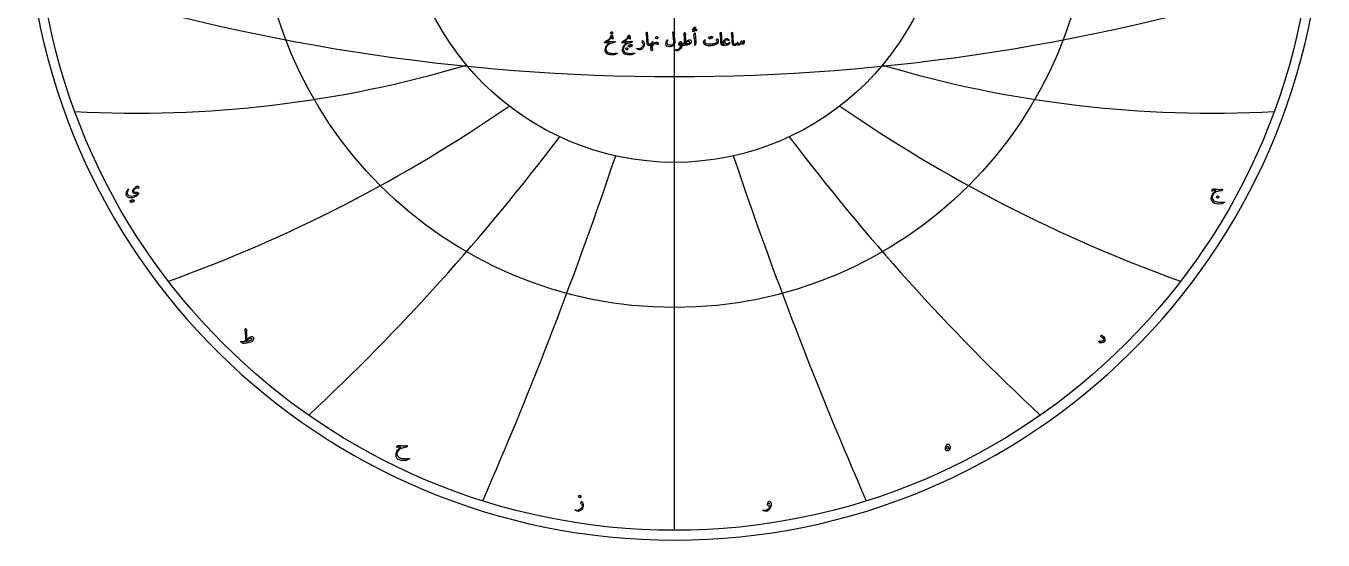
# Model space of a CAD drawing. Header units: millimetres. Extents: x -256 to 256, y -256 to 260.
# Drawn here: x -256 to 256, y -256 to -53 of the extents above; entities that cross this region are included whole.
import ezdxf

# ---------------------------------------------------------------- set-up
doc = ezdxf.new("R2010")
doc.units = ezdxf.units.MM
for name, color, linetype in [('CUT_OUTER', 1, 'Continuous'), ('ENGRAVE', 7, 'Continuous'), ('ENGRAVE_FINE', 8, 'Continuous'), ('TEXT', 5, 'Continuous')]:
    doc.layers.add(name, color=color, linetype=linetype)

msp = doc.modelspace()

# ---------------------------------------------------------------- linework, layer by layer
at = {"layer": 'CUT_OUTER'}
msp.add_arc((0, 0), 256.05, 91.4063, 88.5938, dxfattribs=at)
at = {"layer": 'ENGRAVE'}
for points in [[(0, -252.2), (0, 252.2)], [(0, -252.2), (0, -106.97)]]:
    msp.add_lwpolyline(points, dxfattribs=at)
for radius in [252.2, 164.25, 106.97]:
    msp.add_circle((0, 0), radius, dxfattribs=at)
for centre, radius, start, end in [((-212.05, 367.28), 454.8, 266.8835, 286.6009), ((212.05, 367.28), 454.8, 253.3991, 273.1165), ((-398.98, 398.98), 587.67, 289.81232, 304.60036), ((398.98, 398.98), 587.67, 235.39964, 250.18768), ((-731.85, 422.53), 860.88, 313.02994, 322.88864), ((731.85, 422.53), 860.88, 217.11136, 226.97006), ((-1631.04, 437.03), 1696.54, 336.45896, 341.3883), ((1631.04, 437.03), 1696.54, 198.6117, 203.54104)]:
    msp.add_arc(centre, radius, start, end, dxfattribs=at)
at = {"layer": 'ENGRAVE_FINE'}
msp.add_arc((0, 744.8), 817.93, 252.21055, 287.78945, dxfattribs=at)
at = {"layer": 'TEXT'}
for points in [[(-24.98, -55.41), (-24.97, -55.4), (-24.95, -55.39), (-24.94, -55.39), (-24.92, -55.39), (-24.78, -55.45), (-24.64, -55.52), (-24.52, -55.6), (-24.4, -55.7), (-24.39, -55.71), (-24.39, -55.73), (-24.39, -55.74), (-24.39, -55.76), (-24.74, -56.31), (-24.75, -56.32), (-24.76, -56.32), (-24.78, -56.32), (-24.81, -56.3), (-24.83, -56.29), (-24.86, -56.26), (-24.9, -56.23), (-24.96, -56.2), (-25.03, -56.15), (-25.11, -56.1), (-25.21, -56.05), (-25.32, -55.98), (-25.33, -55.97), (-25.34, -55.96), (-25.34, -55.95), (-25.33, -55.94)], [(-10.9, -55.66), (-10.89, -55.64), (-10.87, -55.62), (-10.86, -55.62), (-10.85, -55.62), (-10.83, -55.63), (-10.82, -55.66), (-10.8, -55.7), (-10.79, -55.77), (-10.73, -56.31), (-10.68, -56.81), (-10.65, -57.27), (-10.62, -57.69), (-10.6, -58.05), (-10.59, -58.37), (-10.57, -58.66), (-10.56, -58.91), (-10.55, -59.12), (-10.54, -59.29), (-10.53, -59.42), (-10.52, -59.52), (-10.46, -59.82), (-10.32, -60.03), (-10.1, -60.17), (-9.8, -60.23), (-9.72, -60.26), (-9.66, -60.31), (-9.64, -60.39), (-9.65, -60.5), (-9.68, -60.67), (-9.72, -60.79), (-9.76, -60.86), (-9.8, -60.89), (-10.22, -60.83), (-10.53, -60.67), (-10.73, -60.39), (-10.81, -60), (-10.83, -59.82), (-10.84, -59.63), (-10.85, -59.44), (-10.86, -59.26), (-10.87, -59.07), (-10.88, -58.88), (-10.89, -58.69), (-10.89, -58.51), (-10.91, -58.15), (-10.93, -57.82), (-10.95, -57.54), (-10.98, -57.28), (-11.02, -57.04), (-11.06, -56.78), (-11.1, -56.51), (-11.16, -56.22), (-11.16, -56.17), (-11.16, -56.12), (-11.15, -56.08), (-11.13, -56.04)], [(-0.46, -55.49), (-0.45, -55.46), (-0.44, -55.45), (-0.42, -55.44), (-0.39, -55.44), (-0.37, -55.44), (-0.35, -55.45), (-0.33, -55.47), (-0.32, -55.5), (-0.25, -55.67), (-0.18, -55.81), (-0.1, -55.93), (-0.02, -56.03), (0, -56.07), (0.01, -56.11), (0, -56.15), (-0.03, -56.21), (-0.05, -56.23), (-0.06, -56.25), (-0.08, -56.28), (-0.09, -56.3), (-0.11, -56.32), (-0.12, -56.34), (-0.13, -56.36), (-0.15, -56.37), (-0.16, -56.4), (-0.18, -56.43), (-0.19, -56.47), (-0.19, -56.52), (-0.18, -56.64), (-0.17, -56.78), (-0.15, -56.93), (-0.14, -57.09), (-0.12, -57.26), (-0.1, -57.44), (-0.08, -57.63), (-0.05, -57.84), (-0.02, -58.04), (0, -58.24), (0.02, -58.42), (0.04, -58.58), (0.06, -58.74), (0.07, -58.88), (0.08, -59.02), (0.09, -59.14), (0.1, -59.5), (0.07, -59.84), (0, -60.16), (-0.11, -60.47), (-0.21, -60.64), (-0.38, -60.81), (-0.59, -60.96), (-0.87, -61.1), (-1.17, -61.21), (-1.45, -61.29), (-1.71, -61.34), (-1.96, -61.35), (-2.57, -61.27), (-3.01, -61.04), (-3.28, -60.66), (-3.37, -60.13), (-3.34, -59.74), (-3.23, -59.36), (-3.06, -58.98), (-2.82, -58.62), (-2.8, -58.59), (-2.78, -58.58), (-2.76, -58.58), (-2.74, -58.58), (-2.71, -58.59), (-2.7, -58.6), (-2.68, -58.61), (-2.68, -58.63), (-2.67, -58.65), (-2.67, -58.68), (-2.68, -58.7), (-2.69, -58.72), (-2.86, -59.05), (-2.97, -59.32), (-3.04, -59.55), (-3.05, -59.73), (-2.93, -60.12), (-2.67, -60.39), (-2.26, -60.55), (-1.72, -60.58), (-1.23, -60.53), (-0.81, -60.41), (-0.47, -60.21), (-0.2, -59.95), (-0.21, -59.82), (-0.22, -59.68), (-0.23, -59.51), (-0.25, -59.32), (-0.27, -59.1), (-0.3, -58.87), (-0.33, -58.61), (-0.37, -58.33), (-0.41, -58.04), (-0.44, -57.76), (-0.47, -57.48), (-0.5, -57.21), (-0.53, -56.94), (-0.55, -56.67), (-0.58, -56.41), (-0.6, -56.15), (-0.62, -55.91), (-0.62, -55.88), (-0.62, -55.85), (-0.61, -55.83), (-0.6, -55.81)], [(3.96, -55.75), (3.98, -55.73), (4, -55.72), (4.01, -55.71), (4.02, -55.71), (4.04, -55.72), (4.05, -55.73), (4.06, -55.75), (4.07, -55.77), (4.12, -55.87), (4.16, -55.96), (4.2, -56.04), (4.24, -56.12), (4.28, -56.19), (4.32, -56.25), (4.35, -56.3), (4.38, -56.34), (4.41, -56.37), (4.42, -56.41), (4.41, -56.44), (4.38, -56.48), (4.24, -56.66), (4.22, -56.69), (4.21, -56.73), (4.2, -56.77), (4.2, -56.82), (4.23, -57.16), (4.25, -57.46), (4.26, -57.72), (4.28, -57.94), (4.28, -58.12), (4.29, -58.26), (4.3, -58.36), (4.3, -58.42), (4.3, -58.6), (4.29, -58.76), (4.28, -58.92), (4.27, -59.07), (4.26, -59.21), (4.24, -59.34), (4.22, -59.47), (4.2, -59.58), (4.7, -59.2), (5.12, -58.91), (5.48, -58.71), (5.78, -58.59), (5.91, -58.56), (6.03, -58.55), (6.13, -58.56), (6.22, -58.58), (6.35, -58.65), (6.47, -58.75), (6.58, -58.89), (6.69, -59.07), (6.71, -59.12), (6.72, -59.17), (6.71, -59.22), (6.7, -59.28), (6.63, -59.51), (6.54, -59.72), (6.44, -59.92), (6.33, -60.11), (6.22, -60.23), (6.06, -60.34), (5.86, -60.43), (5.62, -60.5), (5.29, -60.58), (4.96, -60.64), (4.64, -60.7), (4.31, -60.75), (4, -60.8), (3.68, -60.84), (3.37, -60.87), (3.06, -60.89), (3.02, -60.88), (2.99, -60.85), (2.96, -60.8), (2.93, -60.73), (2.91, -60.64), (2.9, -60.56), (2.89, -60.48), (2.9, -60.4), (2.92, -60.33), (2.96, -60.28), (3, -60.25), (3.06, -60.23), (3.13, -60.23), (3.2, -60.22), (3.27, -60.22), (3.33, -60.21), (3.39, -60.21), (3.44, -60.2), (3.49, -60.19), (3.53, -60.19), (3.94, -59.8), (3.94, -59.78), (3.95, -59.76), (3.95, -59.73), (3.96, -59.7), (3.96, -59.66), (3.96, -59.62), (3.97, -59.57), (3.97, -59.52), (3.97, -59.47), (3.98, -59.41), (3.98, -59.34), (3.98, -59.27), (3.98, -59.2), (3.98, -59.12), (3.98, -59.05), (3.98, -58.96), (3.98, -58.87), (3.97, -58.76), (3.97, -58.63), (3.96, -58.48), (3.95, -58.32), (3.94, -58.14), (3.93, -57.94), (3.92, -57.73), (3.89, -57.26), (3.86, -56.88), (3.83, -56.61), (3.81, -56.43), (3.79, -56.32), (3.78, -56.23), (3.77, -56.17), (3.77, -56.14), (3.8, -56.08), (3.82, -56.02), (3.84, -55.97), (3.86, -55.92), (3.89, -55.88), (3.91, -55.83), (3.94, -55.79), (3.96, -55.75)], [(8.56, -54.99), (8.47, -55.01), (8.38, -55.03), (8.3, -55.04), (8.23, -55.06), (8.16, -55.07), (8.1, -55.09), (8.05, -55.1), (8.01, -55.12), (7.96, -55.13), (7.91, -55.15), (7.85, -55.18), (7.77, -55.21), (7.69, -55.24), (7.6, -55.28), (7.5, -55.32), (7.4, -55.37), (7.35, -55.39), (7.31, -55.39), (7.28, -55.37), (7.26, -55.34), (7.24, -55.27), (7.29, -55.19), (7.38, -55.09), (7.54, -54.99), (7.42, -54.92), (7.33, -54.84), (7.27, -54.77), (7.24, -54.68), (7.23, -54.52), (7.27, -54.35), (7.35, -54.16), (7.48, -53.96), (7.64, -53.78), (7.8, -53.66), (7.96, -53.59), (8.13, -53.58), (8.22, -53.6), (8.29, -53.65), (8.32, -53.73), (8.32, -53.83), (8.31, -53.93), (8.28, -54.03), (8.24, -54.12), (8.19, -54.2), (8.15, -54.26), (8.1, -54.28), (8.06, -54.28), (8.02, -54.24), (7.98, -54.18), (7.93, -54.14), (7.87, -54.11), (7.8, -54.1), (7.73, -54.1), (7.67, -54.12), (7.62, -54.14), (7.58, -54.19), (7.55, -54.24), (7.54, -54.29), (7.55, -54.33), (7.58, -54.38), (7.72, -54.48), (7.88, -54.55), (8.07, -54.6), (8.3, -54.62), (8.32, -54.62), (8.34, -54.61), (8.36, -54.61), (8.39, -54.61), (8.41, -54.6), (8.45, -54.59), (8.48, -54.59), (8.51, -54.58), (8.55, -54.57), (8.59, -54.57), (8.62, -54.56), (8.64, -54.55), (8.67, -54.55), (8.69, -54.55), (8.71, -54.54), (8.72, -54.54), (8.75, -54.55), (8.78, -54.56), (8.8, -54.57), (8.81, -54.59), (8.82, -54.62), (8.82, -54.64), (8.82, -54.66), (8.82, -54.67), (8.75, -54.81), (8.68, -54.9), (8.62, -54.97), (8.56, -54.99)], [(7.9, -56.02), (7.97, -55.89), (8.03, -55.84), (8.07, -55.88), (8.1, -56.01), (8.27, -57.79), (8.37, -58.88), (8.39, -59.75), (8.33, -60.4), (8.2, -60.84), (8.18, -60.87), (8.16, -60.89), (8.14, -60.89), (8.12, -60.88), (8.11, -60.86), (8.1, -60.83), (8.09, -60.8), (8.09, -60.76), (8.09, -60.44), (8.08, -60.11), (8.05, -59.76), (8.01, -59.38), (8, -59.29), (7.97, -59.03), (7.92, -58.6), (7.85, -58.01), (7.69, -56.69), (7.69, -56.62), (7.69, -56.56), (7.7, -56.5), (7.72, -56.45)], [(18.27, -55.66), (18.28, -55.64), (18.3, -55.62), (18.31, -55.62), (18.32, -55.62), (18.34, -55.63), (18.35, -55.66), (18.37, -55.7), (18.38, -55.77), (18.44, -56.31), (18.49, -56.81), (18.52, -57.27), (18.55, -57.69), (18.57, -58.05), (18.59, -58.37), (18.6, -58.66), (18.61, -58.91), (18.62, -59.12), (18.63, -59.29), (18.64, -59.42), (18.65, -59.52), (18.71, -59.82), (18.85, -60.03), (19.07, -60.17), (19.37, -60.23), (19.45, -60.26), (19.51, -60.31), (19.53, -60.39), (19.52, -60.5), (19.49, -60.67), (19.45, -60.79), (19.41, -60.86), (19.37, -60.89), (18.95, -60.83), (18.64, -60.67), (18.44, -60.39), (18.36, -60), (18.34, -59.82), (18.33, -59.63), (18.32, -59.44), (18.31, -59.26), (18.3, -59.07), (18.29, -58.88), (18.28, -58.69), (18.28, -58.51), (18.26, -58.15), (18.24, -57.82), (18.22, -57.54), (18.19, -57.28), (18.15, -57.04), (18.11, -56.78), (18.07, -56.51), (18.01, -56.22), (18.01, -56.17), (18.01, -56.12), (18.02, -56.08), (18.04, -56.04)], [(22.76, -55.66), (22.78, -55.64), (22.79, -55.62), (22.8, -55.62), (22.81, -55.62), (22.83, -55.63), (22.84, -55.66), (22.86, -55.7), (22.87, -55.77), (22.93, -56.31), (22.98, -56.81), (23.02, -57.27), (23.04, -57.69), (23.06, -58.05), (23.08, -58.37), (23.09, -58.66), (23.11, -58.91), (23.12, -59.12), (23.13, -59.29), (23.13, -59.42), (23.14, -59.52), (23.2, -59.82), (23.35, -60.03), (23.57, -60.17), (23.86, -60.23), (23.95, -60.26), (24, -60.31), (24.02, -60.39), (24.02, -60.5), (23.98, -60.67), (23.95, -60.79), (23.91, -60.86), (23.86, -60.89), (23.44, -60.83), (23.14, -60.67), (22.94, -60.39), (22.85, -60), (22.83, -59.82), (22.82, -59.63), (22.81, -59.44), (22.8, -59.26), (22.79, -59.07), (22.78, -58.88), (22.78, -58.69), (22.77, -58.51), (22.75, -58.15), (22.74, -57.82), (22.71, -57.54), (22.68, -57.28), (22.65, -57.04), (22.61, -56.78), (22.56, -56.51), (22.51, -56.22), (22.5, -56.17), (22.5, -56.12), (22.51, -56.08), (22.53, -56.04)], [(-26.56, -59.2), (-25.63, -59.23), (-24.83, -59.23), (-24.15, -59.21), (-23.6, -59.15), (-23.58, -59.15), (-23.56, -59.15), (-23.55, -59.16), (-23.54, -59.16), (-23.53, -59.17), (-23.53, -59.19), (-23.53, -59.2), (-23.53, -59.22), (-23.54, -59.28), (-23.56, -59.34), (-23.57, -59.4), (-23.59, -59.45), (-23.6, -59.49), (-23.61, -59.53), (-23.62, -59.57), (-23.63, -59.6), (-23.66, -59.64), (-23.68, -59.67), (-23.71, -59.69), (-23.75, -59.7), (-24.59, -59.86), (-25.32, -60.09), (-25.94, -60.42), (-26.45, -60.83), (-26.71, -61.12), (-26.89, -61.44), (-27.01, -61.77), (-27.06, -62.11), (-27.01, -62.66), (-26.84, -63.1), (-26.53, -63.45), (-26.09, -63.69), (-25.86, -63.76), (-25.6, -63.82), (-25.33, -63.87), (-25.03, -63.91), (-24.71, -63.93), (-24.37, -63.94), (-24.01, -63.94), (-23.62, -63.93), (-23.49, -63.92), (-23.35, -63.91), (-23.22, -63.9), (-23.09, -63.89), (-22.96, -63.88), (-22.84, -63.87), (-22.72, -63.86), (-22.61, -63.84), (-22.57, -63.84), (-22.55, -63.85), (-22.53, -63.87), (-22.53, -63.9), (-22.53, -63.94), (-22.54, -63.96), (-22.55, -63.98), (-22.57, -63.99), (-22.78, -64.08), (-22.97, -64.16), (-23.16, -64.23), (-23.33, -64.29), (-23.49, -64.35), (-23.64, -64.39), (-23.78, -64.43), (-23.9, -64.47), (-24.02, -64.49), (-24.13, -64.51), (-24.25, -64.53), (-24.35, -64.55), (-24.46, -64.56), (-24.56, -64.57), (-24.67, -64.57), (-24.76, -64.57), (-25.44, -64.51), (-26.01, -64.4), (-26.46, -64.22), (-26.8, -63.99), (-27.05, -63.69), (-27.22, -63.34), (-27.32, -62.95), (-27.34, -62.5), (-27.27, -61.94), (-27.1, -61.41), (-26.83, -60.88), (-26.46, -60.38), (-26.32, -60.23), (-26.16, -60.08), (-25.97, -59.94), (-25.77, -59.81), (-27.53, -59.79), (-27.57, -59.77), (-27.59, -59.74), (-27.58, -59.69), (-27.55, -59.63), (-27.49, -59.54), (-27.44, -59.46), (-27.39, -59.39), (-27.35, -59.33), (-27.31, -59.27), (-27.28, -59.23), (-27.25, -59.2), (-27.23, -59.17), (-27.19, -59.17), (-27.06, -59.17), (-26.85, -59.18), (-26.56, -59.2)], [(-27.35, -59.32), (-27.31, -59.27), (-27.26, -59.22), (-27.2, -59.17), (-27.14, -59.12), (-27.07, -59.07), (-26.99, -59.02), (-26.91, -58.97), (-26.83, -58.92), (-26.44, -58.69), (-26.12, -58.49), (-25.88, -58.31), (-25.71, -58.17), (-25.58, -58.02), (-25.46, -57.87), (-25.37, -57.7), (-25.29, -57.53), (-25.26, -57.45), (-25.23, -57.37), (-25.2, -57.29), (-25.17, -57.22), (-25.14, -57.15), (-25.11, -57.09), (-25.08, -57.03), (-25.05, -56.98), (-25, -56.9), (-24.93, -56.84), (-24.86, -56.8), (-24.79, -56.79), (-24.71, -56.8), (-24.64, -56.84), (-24.57, -56.9), (-24.5, -56.98), (-24.42, -57.18), (-24.37, -57.46), (-24.34, -57.83), (-24.35, -58.29), (-24.36, -58.33), (-24.37, -58.36), (-24.39, -58.38), (-24.42, -58.38), (-24.46, -58.38), (-24.48, -58.36), (-24.5, -58.33), (-24.51, -58.28), (-24.57, -57.93), (-24.65, -57.68), (-24.75, -57.53), (-24.88, -57.48), (-24.91, -57.49), (-24.95, -57.51), (-24.98, -57.54), (-25.02, -57.58), (-25.03, -57.6), (-25.05, -57.63), (-25.07, -57.67), (-25.1, -57.71), (-25.13, -57.76), (-25.15, -57.81), (-25.19, -57.87), (-25.22, -57.94), (-25.43, -58.28), (-25.71, -58.6), (-26.07, -58.89), (-26.5, -59.16), (-26.5, -59.16), (-26.52, -59.17), (-26.54, -59.18), (-26.57, -59.2), (-26.61, -59.23), (-26.66, -59.26), (-26.72, -59.29), (-26.79, -59.33), (-26.93, -59.4), (-27.07, -59.42), (-27.21, -59.39), (-27.35, -59.32)], [(-19.75, -59.2), (-18.82, -59.23), (-18.01, -59.23), (-17.33, -59.21), (-16.78, -59.15), (-16.76, -59.15), (-16.75, -59.15), (-16.74, -59.16), (-16.73, -59.16), (-16.72, -59.17), (-16.71, -59.19), (-16.71, -59.2), (-16.72, -59.22), (-16.73, -59.28), (-16.74, -59.34), (-16.76, -59.4), (-16.77, -59.45), (-16.78, -59.49), (-16.79, -59.53), (-16.81, -59.57), (-16.82, -59.6), (-16.84, -59.64), (-16.87, -59.67), (-16.9, -59.69), (-16.93, -59.7), (-17.77, -59.86), (-18.5, -60.09), (-19.12, -60.42), (-19.63, -60.83), (-19.89, -61.12), (-20.08, -61.44), (-20.2, -61.77), (-20.24, -62.11), (-20.2, -62.66), (-20.02, -63.1), (-19.71, -63.45), (-19.27, -63.69), (-19.04, -63.76), (-18.79, -63.82), (-18.51, -63.87), (-18.22, -63.91), (-17.9, -63.93), (-17.56, -63.94), (-17.19, -63.94), (-16.81, -63.93), (-16.67, -63.92), (-16.54, -63.91), (-16.41, -63.9), (-16.28, -63.89), (-16.15, -63.88), (-16.03, -63.87), (-15.91, -63.86), (-15.79, -63.84), (-15.76, -63.84), (-15.73, -63.85), (-15.72, -63.87), (-15.71, -63.9), (-15.72, -63.94), (-15.72, -63.96), (-15.74, -63.98), (-15.76, -63.99), (-15.96, -64.08), (-16.16, -64.16), (-16.34, -64.23), (-16.51, -64.29), (-16.67, -64.35), (-16.82, -64.39), (-16.96, -64.43), (-17.09, -64.47), (-17.2, -64.49), (-17.32, -64.51), (-17.43, -64.53), (-17.54, -64.55), (-17.64, -64.56), (-17.75, -64.57), (-17.85, -64.57), (-17.95, -64.57), (-18.63, -64.51), (-19.19, -64.4), (-19.64, -64.22), (-19.98, -63.99), (-20.23, -63.69), (-20.4, -63.34), (-20.5, -62.95), (-20.53, -62.5), (-20.45, -61.94), (-20.28, -61.41), (-20.02, -60.88), (-19.65, -60.38), (-19.5, -60.23), (-19.34, -60.08), (-19.16, -59.94), (-18.96, -59.81), (-20.71, -59.79), (-20.76, -59.77), (-20.77, -59.74), (-20.77, -59.69), (-20.74, -59.63), (-20.68, -59.54), (-20.62, -59.46), (-20.58, -59.39), (-20.53, -59.33), (-20.5, -59.27), (-20.46, -59.23), (-20.44, -59.2), (-20.42, -59.17), (-20.37, -59.17), (-20.24, -59.17), (-20.04, -59.18), (-19.75, -59.2)], [(-20.53, -59.32), (-20.49, -59.27), (-20.44, -59.22), (-20.38, -59.17), (-20.32, -59.12), (-20.25, -59.07), (-20.18, -59.02), (-20.1, -58.97), (-20.01, -58.92), (-19.62, -58.69), (-19.31, -58.49), (-19.06, -58.31), (-18.89, -58.17), (-18.76, -58.02), (-18.65, -57.87), (-18.55, -57.7), (-18.48, -57.53), (-18.45, -57.45), (-18.41, -57.37), (-18.38, -57.29), (-18.35, -57.22), (-18.32, -57.15), (-18.29, -57.09), (-18.27, -57.03), (-18.24, -56.98), (-18.18, -56.9), (-18.12, -56.84), (-18.05, -56.8), (-17.97, -56.79), (-17.9, -56.8), (-17.82, -56.84), (-17.75, -56.9), (-17.69, -56.98), (-17.6, -57.18), (-17.55, -57.46), (-17.53, -57.83), (-17.54, -58.29), (-17.54, -58.33), (-17.55, -58.36), (-17.58, -58.38), (-17.61, -58.38), (-17.64, -58.38), (-17.67, -58.36), (-17.68, -58.33), (-17.7, -58.28), (-17.75, -57.93), (-17.83, -57.68), (-17.94, -57.53), (-18.07, -57.48), (-18.1, -57.49), (-18.13, -57.51), (-18.17, -57.54), (-18.2, -57.58), (-18.22, -57.6), (-18.24, -57.63), (-18.26, -57.67), (-18.28, -57.71), (-18.31, -57.76), (-18.34, -57.81), (-18.37, -57.87), (-18.41, -57.94), (-18.61, -58.28), (-18.9, -58.6), (-19.25, -58.89), (-19.68, -59.16), (-19.69, -59.16), (-19.7, -59.17), (-19.72, -59.18), (-19.76, -59.2), (-19.8, -59.23), (-19.85, -59.26), (-19.91, -59.29), (-19.97, -59.33), (-20.12, -59.4), (-20.26, -59.42), (-20.4, -59.39), (-20.53, -59.32)], [(-17.23, -60.41), (-17.22, -60.4), (-17.21, -60.39), (-17.19, -60.39), (-17.17, -60.39), (-17.1, -60.42), (-17.03, -60.45), (-16.96, -60.48), (-16.9, -60.52), (-16.84, -60.56), (-16.78, -60.6), (-16.72, -60.64), (-16.66, -60.69), (-16.65, -60.71), (-16.64, -60.72), (-16.64, -60.74), (-16.65, -60.76), (-17, -61.31), (-17.01, -61.32), (-17.02, -61.32), (-17.04, -61.31), (-17.06, -61.29), (-17.08, -61.28), (-17.11, -61.26), (-17.14, -61.24), (-17.19, -61.21), (-17.24, -61.18), (-17.31, -61.14), (-17.39, -61.09), (-17.48, -61.04), (-17.75, -61.47), (-17.77, -61.48), (-17.78, -61.48), (-17.8, -61.48), (-17.83, -61.46), (-17.85, -61.45), (-17.88, -61.42), (-17.92, -61.4), (-17.98, -61.36), (-18.05, -61.32), (-18.13, -61.26), (-18.22, -61.21), (-18.33, -61.14), (-18.35, -61.13), (-18.35, -61.12), (-18.35, -61.11), (-18.34, -61.1), (-17.99, -60.57), (-17.98, -60.56), (-17.96, -60.55), (-17.95, -60.55), (-17.93, -60.55), (-17.87, -60.57), (-17.81, -60.6), (-17.75, -60.62), (-17.7, -60.65), (-17.64, -60.68), (-17.59, -60.72), (-17.54, -60.75), (-17.49, -60.79)], [(-12.57, -58.86), (-12.57, -58.85), (-12.56, -58.84), (-12.56, -58.83), (-12.55, -58.83), (-12.53, -58.82), (-12.5, -58.83), (-12.47, -58.85), (-12.44, -58.88), (-12.31, -59.04), (-12.19, -59.22), (-12.1, -59.43), (-12.02, -59.66), (-11.96, -59.91), (-11.92, -60.15), (-11.91, -60.4), (-11.92, -60.63), (-11.98, -60.95), (-12.09, -61.25), (-12.24, -61.53), (-12.43, -61.81), (-12.65, -62.06), (-12.91, -62.26), (-13.2, -62.42), (-13.53, -62.53), (-13.62, -62.55), (-13.7, -62.55), (-13.79, -62.54), (-13.88, -62.52), (-14.08, -62.45), (-14.26, -62.38), (-14.42, -62.32), (-14.56, -62.27), (-14.69, -62.22), (-14.79, -62.17), (-14.87, -62.13), (-14.93, -62.1), (-14.94, -62.09), (-14.95, -62.08), (-14.96, -62.07), (-14.96, -62.06), (-14.96, -62.04), (-14.95, -62.03), (-14.95, -62.02), (-14.94, -62), (-14.92, -62), (-14.91, -61.99), (-14.89, -61.99), (-14.87, -62), (-14.75, -62.03), (-14.63, -62.06), (-14.52, -62.08), (-14.41, -62.1), (-14.3, -62.11), (-14.2, -62.11), (-14.11, -62.11), (-14.02, -62.1), (-13.92, -62.08), (-13.83, -62.06), (-13.73, -62.03), (-13.63, -61.99), (-13.52, -61.95), (-13.41, -61.89), (-13.3, -61.83), (-13.19, -61.76), (-12.87, -61.53), (-12.59, -61.28), (-12.36, -61), (-12.18, -60.71), (-12.17, -60.69), (-12.16, -60.66), (-12.16, -60.63), (-12.16, -60.6), (-12.24, -60.39), (-12.36, -60.17), (-12.52, -59.92), (-12.73, -59.65), (-12.74, -59.63), (-12.75, -59.61), (-12.75, -59.6), (-12.75, -59.59)], [(-8.64, -60.83), (-8.72, -61), (-8.78, -61.18), (-8.81, -61.37), (-8.83, -61.57), (-8.82, -61.78), (-8.79, -61.99), (-8.75, -62.21), (-8.68, -62.44), (-8.67, -62.47), (-8.67, -62.5), (-8.67, -62.52), (-8.68, -62.53), (-8.94, -62.9), (-8.97, -62.93), (-8.99, -62.95), (-9.01, -62.95), (-9.02, -62.94), (-9.27, -62.52), (-9.39, -61.99), (-9.39, -61.37), (-9.25, -60.65), (-9.38, -60.76), (-9.51, -60.83), (-9.65, -60.87), (-9.8, -60.89), (-9.83, -60.88), (-9.86, -60.85), (-9.88, -60.8), (-9.91, -60.73), (-9.92, -60.69), (-9.93, -60.65), (-9.94, -60.61), (-9.94, -60.57), (-9.95, -60.53), (-9.95, -60.49), (-9.95, -60.45), (-9.96, -60.41), (-9.95, -60.33), (-9.93, -60.28), (-9.87, -60.25), (-9.8, -60.23), (-9.5, -60.17), (-9.22, -60.01), (-8.96, -59.75), (-8.72, -59.39), (-8.68, -59.35), (-8.65, -59.32), (-8.61, -59.31), (-8.58, -59.33), (-8.55, -59.35), (-8.54, -59.38), (-8.54, -59.4), (-8.55, -59.44), (-8.61, -59.55), (-8.68, -59.66), (-8.74, -59.78), (-8.79, -59.9), (-8.85, -60.02), (-8.9, -60.14), (-8.95, -60.27), (-9, -60.39), (-9.11, -60.74), (-9.17, -61.03), (-9.18, -61.28), (-9.15, -61.49), (-9.14, -61.5), (-9.14, -61.5), (-9.14, -61.5), (-9.14, -61.5), (-9.14, -61.5), (-9.14, -61.5), (-9.13, -61.5), (-9.13, -61.49), (-9.09, -61.39), (-9.04, -61.28), (-8.99, -61.18), (-8.95, -61.09), (-8.9, -60.99), (-8.84, -60.9), (-8.79, -60.8), (-8.73, -60.71), (-8.69, -60.65), (-8.65, -60.61), (-8.62, -60.6), (-8.59, -60.61), (-8.58, -60.64), (-8.58, -60.68), (-8.6, -60.75), (-8.64, -60.83)], [(-6.81, -60.44), (-6.9, -60.29), (-7.02, -60.19), (-7.17, -60.14), (-7.35, -60.13), (-7.45, -60.15), (-7.55, -60.16), (-7.65, -60.18), (-7.75, -60.21), (-7.85, -60.24), (-7.95, -60.27), (-8.04, -60.32), (-8.14, -60.36), (-8.3, -60.47), (-8.45, -60.63), (-8.6, -60.82), (-8.73, -61.06), (-8.77, -61.12), (-8.81, -61.15), (-8.84, -61.16), (-8.87, -61.14), (-8.89, -61.11), (-8.91, -61.08), (-8.9, -61.04), (-8.88, -61), (-8.86, -60.94), (-8.83, -60.89), (-8.81, -60.84), (-8.79, -60.8), (-8.77, -60.77), (-8.76, -60.74), (-8.74, -60.72), (-8.73, -60.7), (-8.62, -60.54), (-8.52, -60.39), (-8.4, -60.25), (-8.29, -60.13), (-8.17, -60.02), (-8.05, -59.92), (-7.93, -59.84), (-7.8, -59.76), (-7.48, -59.62), (-7.18, -59.54), (-6.9, -59.53), (-6.65, -59.6), (-6.54, -59.65), (-6.46, -59.72), (-6.41, -59.81), (-6.39, -59.91), (-6.41, -60.05), (-6.45, -60.18), (-6.51, -60.3), (-6.61, -60.42), (-6.68, -60.47), (-6.73, -60.49), (-6.77, -60.48), (-6.81, -60.44)], [(-7.21, -57.27), (-7.2, -57.26), (-7.19, -57.26), (-7.17, -57.26), (-7.15, -57.26), (-7.01, -57.32), (-6.88, -57.39), (-6.75, -57.47), (-6.63, -57.56), (-6.62, -57.58), (-6.62, -57.59), (-6.62, -57.61), (-6.63, -57.62), (-6.97, -58.17), (-6.98, -58.19), (-7, -58.19), (-7.02, -58.18), (-7.04, -58.17), (-7.06, -58.15), (-7.09, -58.13), (-7.14, -58.1), (-7.19, -58.06), (-7.26, -58.02), (-7.34, -57.97), (-7.44, -57.91), (-7.55, -57.85), (-7.56, -57.84), (-7.57, -57.82), (-7.57, -57.81), (-7.56, -57.8)], [(2.91, -60.97), (2.74, -61.56), (2.46, -62.06), (2.05, -62.47), (1.54, -62.77), (1.47, -62.81), (1.4, -62.83), (1.33, -62.86), (1.26, -62.88), (1.19, -62.9), (1.12, -62.91), (1.06, -62.92), (0.99, -62.93), (0.84, -62.9), (0.63, -62.82), (0.37, -62.68), (0.07, -62.48), (0.03, -62.46), (0.01, -62.43), (0.01, -62.4), (0.01, -62.38), (0.03, -62.36), (0.05, -62.35), (0.08, -62.35), (0.12, -62.36), (0.44, -62.46), (0.8, -62.46), (1.2, -62.36), (1.63, -62.15), (1.99, -61.91), (2.29, -61.62), (2.52, -61.29), (2.69, -60.92), (2.69, -60.91), (2.69, -60.9), (2.68, -60.89), (2.67, -60.89), (2.42, -60.87), (2.21, -60.84), (2.03, -60.8), (1.89, -60.74), (1.79, -60.65), (1.72, -60.53), (1.69, -60.37), (1.71, -60.18), (1.71, -60.15), (1.71, -60.12), (1.72, -60.1), (1.73, -60.07), (1.74, -60.04), (1.74, -60.01), (1.75, -59.98), (1.76, -59.95), (1.85, -59.74), (1.95, -59.57), (2.07, -59.44), (2.21, -59.33), (2.36, -59.28), (2.49, -59.28), (2.61, -59.34), (2.71, -59.45), (2.81, -59.61), (2.88, -59.79), (2.93, -60), (2.95, -60.23), (2.97, -60.23), (2.98, -60.23), (3, -60.23), (3.01, -60.23), (3.02, -60.23), (3.03, -60.23), (3.05, -60.23), (3.06, -60.23), (3.11, -60.24), (3.15, -60.27), (3.18, -60.32), (3.19, -60.39), (3.2, -60.47), (3.2, -60.56), (3.19, -60.64), (3.17, -60.72), (3.15, -60.79), (3.12, -60.85), (3.09, -60.88), (3.06, -60.89), (2.92, -60.89), (2.92, -60.9), (2.92, -60.92), (2.92, -60.94), (2.91, -60.97)], [(2.56, -60.15), (2.49, -60.02), (2.4, -59.93), (2.31, -59.87), (2.21, -59.86), (2.16, -59.87), (2.1, -59.9), (2.06, -59.93), (2.02, -59.97), (2, -60), (2, -60.02), (2.01, -60.05), (2.03, -60.07), (2.11, -60.14), (2.22, -60.18), (2.36, -60.21), (2.53, -60.21), (2.55, -60.21), (2.56, -60.2), (2.57, -60.18), (2.56, -60.15)], [(5.52, -59.25), (5.49, -59.25), (5.45, -59.25), (5.41, -59.26), (5.37, -59.27), (5.01, -59.41), (4.66, -59.6), (4.32, -59.86), (3.98, -60.16), (4.32, -60.13), (4.64, -60.09), (4.95, -60.05), (5.23, -60), (5.5, -59.95), (5.76, -59.89), (5.99, -59.82), (6.21, -59.75), (6.23, -59.74), (6.24, -59.73), (6.24, -59.71), (6.23, -59.7), (6.08, -59.51), (5.91, -59.37), (5.72, -59.28), (5.52, -59.25)], [(16.95, -58.19), (17, -58.25), (17.04, -58.32), (17.08, -58.39), (17.12, -58.47), (17.15, -58.56), (17.18, -58.65), (17.2, -58.75), (17.22, -58.85), (17.25, -59.05), (17.26, -59.26), (17.24, -59.46), (17.21, -59.66), (17.16, -59.84), (17.09, -59.98), (17.01, -60.09), (16.92, -60.17), (16.62, -60.33), (16.3, -60.47), (15.97, -60.59), (15.61, -60.7), (15.24, -60.79), (14.85, -60.86), (14.44, -60.91), (14.02, -60.94), (13.22, -60.93), (12.56, -60.82), (12.05, -60.6), (11.68, -60.28), (11.53, -60.04), (11.46, -59.77), (11.47, -59.48), (11.56, -59.17), (11.59, -59.11), (11.63, -59.04), (11.67, -58.97), (11.72, -58.9), (11.77, -58.83), (11.83, -58.76), (11.89, -58.68), (11.95, -58.61), (11.98, -58.59), (12, -58.57), (12.02, -58.57), (12.05, -58.57), (12.07, -58.58), (12.08, -58.59), (12.09, -58.61), (12.1, -58.63), (12.1, -58.65), (12.1, -58.67), (12.09, -58.69), (12.08, -58.71), (12.02, -58.78), (11.96, -58.86), (11.91, -58.94), (11.87, -59.02), (11.84, -59.1), (11.82, -59.18), (11.82, -59.25), (11.83, -59.32), (12.06, -59.73), (12.48, -60.02), (13.11, -60.18), (13.94, -60.23), (14.39, -60.21), (14.82, -60.17), (15.23, -60.11), (15.62, -60.03), (15.99, -59.94), (16.34, -59.82), (16.67, -59.68), (16.98, -59.52), (16.95, -59.37), (16.88, -59.2), (16.77, -59.02), (16.63, -58.82), (16.62, -58.8), (16.62, -58.76), (16.63, -58.71), (16.64, -58.64), (16.65, -58.64), (16.65, -58.63), (16.65, -58.63), (16.65, -58.62), (16.67, -58.53), (16.71, -58.43), (16.75, -58.31), (16.81, -58.19), (16.83, -58.15), (16.87, -58.14), (16.9, -58.15), (16.95, -58.19)], [(14.58, -57.22), (14.59, -57.21), (14.6, -57.21), (14.62, -57.21), (14.64, -57.21), (14.71, -57.23), (14.78, -57.26), (14.85, -57.3), (14.91, -57.33), (14.97, -57.37), (15.04, -57.41), (15.1, -57.46), (15.15, -57.5), (15.17, -57.52), (15.17, -57.54), (15.17, -57.55), (15.16, -57.57), (14.81, -58.12), (14.8, -58.13), (14.79, -58.13), (14.77, -58.12), (14.75, -58.11), (14.73, -58.09), (14.71, -58.08), (14.67, -58.05), (14.62, -58.02), (14.57, -57.99), (14.5, -57.95), (14.42, -57.9), (14.33, -57.85), (14.06, -58.28), (14.05, -58.29), (14.03, -58.3), (14.01, -58.29), (13.99, -58.27), (13.97, -58.26), (13.93, -58.24), (13.89, -58.21), (13.83, -58.17), (13.77, -58.13), (13.68, -58.08), (13.59, -58.02), (13.48, -57.95), (13.47, -57.94), (13.46, -57.93), (13.46, -57.92), (13.47, -57.91), (13.83, -57.38), (13.84, -57.37), (13.85, -57.37), (13.86, -57.37), (13.88, -57.37), (13.95, -57.39), (14, -57.41), (14.06, -57.44), (14.12, -57.46), (14.17, -57.5), (14.22, -57.53), (14.27, -57.57), (14.32, -57.61)], [(21.82, -59.7), (21.62, -60.14), (21.6, -60.18), (21.57, -60.22), (21.55, -60.24), (21.53, -60.26), (21.41, -60.34), (21.29, -60.41), (21.16, -60.48), (21.03, -60.54), (20.88, -60.6), (20.73, -60.66), (20.57, -60.71), (20.4, -60.76), (20.09, -60.83), (19.81, -60.88), (19.57, -60.9), (19.37, -60.89), (19.29, -60.85), (19.24, -60.78), (19.22, -60.68), (19.22, -60.54), (19.24, -60.41), (19.26, -60.32), (19.3, -60.26), (19.34, -60.23), (19.35, -60.23), (19.36, -60.23), (19.36, -60.23), (19.37, -60.23), (19.43, -60.24), (19.48, -60.24), (19.53, -60.24), (19.58, -60.23), (19.49, -60.1), (19.43, -59.96), (19.38, -59.8), (19.35, -59.63), (19.35, -59.33), (19.4, -59.05), (19.51, -58.81), (19.68, -58.61), (19.89, -58.42), (20.1, -58.27), (20.31, -58.17), (20.51, -58.11), (20.73, -58.11), (20.98, -58.19), (21.25, -58.35), (21.56, -58.59), (21.59, -58.63), (21.61, -58.67), (21.61, -58.71), (21.59, -58.76), (21.56, -58.8), (21.52, -58.81), (21.48, -58.82), (21.43, -58.8), (21.09, -58.71), (20.75, -58.67), (20.41, -58.7), (20.06, -58.79), (19.92, -58.85), (19.82, -58.91), (19.75, -58.98), (19.71, -59.06), (19.7, -59.16), (19.72, -59.28), (19.79, -59.43), (19.89, -59.61), (20.02, -59.79), (20.14, -59.93), (20.25, -60.02), (20.36, -60.06), (20.59, -60.08), (20.82, -60.06), (21.05, -59.98), (21.28, -59.86), (21.49, -59.71), (21.6, -59.64), (21.69, -59.6), (21.75, -59.59), (21.8, -59.61), (21.81, -59.63), (21.82, -59.66), (21.82, -59.68), (21.82, -59.7)], [(27.38, -58.82), (27.4, -58.81), (27.42, -58.81), (27.44, -58.83), (27.46, -58.86), (27.49, -58.92), (27.51, -59), (27.52, -59.1), (27.53, -59.23), (27.53, -59.37), (27.52, -59.51), (27.51, -59.64), (27.48, -59.78), (27.4, -60.03), (27.31, -60.22), (27.21, -60.33), (27.1, -60.37), (26.85, -60.36), (26.61, -60.29), (26.39, -60.17), (26.19, -60), (26.06, -60.27), (25.9, -60.48), (25.71, -60.63), (25.5, -60.72), (25.27, -60.74), (25.05, -60.68), (24.82, -60.55), (24.59, -60.34), (24.4, -60.58), (24.22, -60.75), (24.04, -60.85), (23.86, -60.89), (23.83, -60.87), (23.8, -60.81), (23.76, -60.71), (23.73, -60.57), (23.72, -60.43), (23.74, -60.33), (23.79, -60.26), (23.86, -60.23), (24.2, -60.16), (24.49, -60.01), (24.74, -59.79), (24.95, -59.5), (24.96, -59.48), (24.98, -59.47), (24.99, -59.47), (25, -59.46), (25.02, -59.47), (25.04, -59.47), (25.05, -59.48), (25.06, -59.49), (25.07, -59.53), (25.05, -59.6), (25.01, -59.69), (24.95, -59.81), (25.03, -59.91), (25.16, -59.97), (25.33, -60.02), (25.54, -60.04), (25.81, -59.98), (26.04, -59.8), (26.24, -59.49), (26.4, -59.06), (26.41, -59.04), (26.42, -59.02), (26.43, -59.01), (26.45, -59.01), (26.47, -59.01), (26.49, -59.01), (26.5, -59.02), (26.51, -59.04), (26.52, -59.05), (26.53, -59.07), (26.53, -59.09), (26.53, -59.11), (26.46, -59.41), (26.54, -59.49), (26.64, -59.56), (26.76, -59.61), (26.9, -59.66), (27.03, -59.69), (27.13, -59.7), (27.2, -59.68), (27.24, -59.64), (27.25, -59.57), (27.25, -59.48), (27.22, -59.36), (27.17, -59.22), (27.18, -59.18), (27.22, -59.1), (27.29, -58.98), (27.38, -58.82)], [(-18.97, -61.74), (-18.96, -61.73), (-18.95, -61.72), (-18.93, -61.72), (-18.91, -61.72), (-18.77, -61.78), (-18.64, -61.85), (-18.52, -61.93), (-18.4, -62.03), (-18.39, -62.04), (-18.38, -62.06), (-18.38, -62.07), (-18.39, -62.08), (-18.73, -62.64), (-18.75, -62.65), (-18.76, -62.65), (-18.78, -62.65), (-18.81, -62.63), (-18.83, -62.61), (-18.86, -62.59), (-18.9, -62.56), (-18.96, -62.53), (-19.03, -62.48), (-19.11, -62.43), (-19.2, -62.38), (-19.31, -62.31), (-19.33, -62.3), (-19.34, -62.29), (-19.34, -62.28), (-19.33, -62.27)], [(-211.73, -117.2), (-211.98, -117.11), (-212.26, -117.11), (-212.57, -117.19), (-212.91, -117.34), (-213.12, -117.49), (-213.3, -117.67), (-213.44, -117.88), (-213.55, -118.12), (-213.56, -118.17), (-213.56, -118.22), (-213.55, -118.27), (-213.53, -118.32), (-213.41, -118.49), (-213.2, -118.61), (-212.91, -118.69), (-212.54, -118.74), (-212.17, -118.78), (-211.91, -118.85), (-211.74, -118.95), (-211.67, -119.09), (-211.67, -119.37), (-211.72, -119.62), (-211.84, -119.84), (-212.02, -120.03), (-212.6, -120.42), (-213.21, -120.71), (-213.86, -120.9), (-214.55, -120.98), (-215.31, -120.93), (-215.87, -120.7), (-216.24, -120.3), (-216.43, -119.73), (-216.44, -119.41), (-216.39, -119.07), (-216.29, -118.7), (-216.13, -118.3), (-216.08, -118.19), (-216.02, -118.09), (-215.96, -117.99), (-215.91, -117.89), (-215.84, -117.79), (-215.78, -117.7), (-215.71, -117.61), (-215.65, -117.52), (-215.61, -117.49), (-215.58, -117.47), (-215.55, -117.48), (-215.52, -117.51), (-215.51, -117.54), (-215.5, -117.58), (-215.51, -117.61), (-215.53, -117.65), (-215.85, -118.16), (-216.04, -118.62), (-216.1, -119.03), (-216.03, -119.4), (-215.8, -119.78), (-215.46, -120.05), (-215.02, -120.2), (-214.48, -120.25), (-213.78, -120.19), (-213.15, -120.05), (-212.58, -119.82), (-212.09, -119.5), (-212.06, -119.47), (-212.05, -119.44), (-212.06, -119.42), (-212.08, -119.39), (-212.19, -119.34), (-212.37, -119.3), (-212.63, -119.26), (-212.96, -119.23), (-213.3, -119.19), (-213.56, -119.11), (-213.74, -119), (-213.83, -118.85), (-213.88, -118.67), (-213.89, -118.48), (-213.87, -118.28), (-213.82, -118.08), (-213.65, -117.68), (-213.41, -117.31), (-213.1, -116.97), (-212.73, -116.66), (-212.63, -116.59), (-212.53, -116.53), (-212.44, -116.47), (-212.35, -116.43), (-212.26, -116.4), (-212.18, -116.37), (-212.1, -116.35), (-212.02, -116.35), (-211.73, -116.37), (-211.55, -116.5), (-211.48, -116.73), (-211.53, -117.07), (-211.56, -117.16), (-211.61, -117.21), (-211.66, -117.22), (-211.73, -117.2)], [(216.31, -117.68), (216.12, -118.1), (216.1, -118.12), (216.09, -118.14), (216.06, -118.16), (216.04, -118.17), (215.18, -118.3), (214.46, -118.47), (213.88, -118.66), (213.44, -118.89), (212.83, -119.39), (212.43, -119.94), (212.26, -120.54), (212.31, -121.19), (212.44, -121.54), (212.67, -121.85), (213, -122.12), (213.42, -122.35), (213.72, -122.46), (214.08, -122.54), (214.52, -122.6), (215.04, -122.65), (215.31, -122.66), (215.58, -122.67), (215.85, -122.67), (216.11, -122.67), (216.36, -122.67), (216.61, -122.66), (216.86, -122.64), (217.1, -122.62), (217.15, -122.62), (217.2, -122.62), (217.23, -122.64), (217.25, -122.66), (217.26, -122.68), (217.27, -122.7), (217.26, -122.73), (217.25, -122.76), (217.24, -122.77), (217.23, -122.78), (217.22, -122.79), (217.21, -122.8), (217.2, -122.8), (217.18, -122.81), (217.17, -122.82), (217.15, -122.83), (216.93, -122.9), (216.73, -122.97), (216.56, -123.05), (216.42, -123.13), (216.32, -123.19), (216.24, -123.23), (216.16, -123.27), (216.09, -123.31), (216.04, -123.33), (215.99, -123.35), (215.95, -123.36), (215.92, -123.37), (214.86, -123.41), (213.96, -123.33), (213.22, -123.14), (212.64, -122.83), (212.22, -122.41), (211.97, -121.89), (211.89, -121.26), (211.99, -120.53), (212.24, -119.79), (212.64, -119.16), (213.18, -118.64), (213.86, -118.23), (213.38, -118.13), (212.96, -118.11), (212.6, -118.16), (212.3, -118.28), (212.27, -118.29), (212.25, -118.3), (212.22, -118.3), (212.2, -118.3), (212.19, -118.29), (212.18, -118.28), (212.17, -118.26), (212.17, -118.24), (212.18, -118.15), (212.19, -118.05), (212.22, -117.96), (212.24, -117.86), (212.34, -117.68), (212.5, -117.55), (212.71, -117.46), (212.99, -117.42), (213.16, -117.42), (213.38, -117.44), (213.64, -117.48), (213.94, -117.54), (214.25, -117.59), (214.54, -117.63), (214.81, -117.65), (215.05, -117.65), (215.16, -117.65), (215.28, -117.64), (215.41, -117.63), (215.55, -117.62), (215.69, -117.6), (215.84, -117.59), (216, -117.56), (216.16, -117.54), (216.25, -117.54), (216.31, -117.56), (216.33, -117.6), (216.31, -117.68)], [(-213.9, -121.66), (-213.89, -121.65), (-213.87, -121.65), (-213.86, -121.65), (-213.83, -121.65), (-213.76, -121.68), (-213.68, -121.71), (-213.61, -121.74), (-213.54, -121.78), (-213.48, -121.82), (-213.41, -121.87), (-213.35, -121.91), (-213.28, -121.97), (-213.27, -121.98), (-213.27, -122), (-213.27, -122.02), (-213.28, -122.04), (-213.65, -122.62), (-213.66, -122.63), (-213.67, -122.63), (-213.69, -122.62), (-213.72, -122.61), (-213.73, -122.59), (-213.76, -122.58), (-213.8, -122.55), (-213.85, -122.52), (-213.91, -122.48), (-213.98, -122.44), (-214.06, -122.39), (-214.16, -122.34), (-214.45, -122.79), (-214.47, -122.81), (-214.48, -122.81), (-214.51, -122.8), (-214.53, -122.79), (-214.55, -122.77), (-214.59, -122.75), (-214.63, -122.72), (-214.69, -122.68), (-214.77, -122.63), (-214.85, -122.58), (-214.96, -122.52), (-215.07, -122.45), (-215.08, -122.43), (-215.09, -122.42), (-215.09, -122.41), (-215.08, -122.4), (-214.7, -121.83), (-214.69, -121.83), (-214.68, -121.82), (-214.66, -121.82), (-214.64, -121.82), (-214.57, -121.84), (-214.51, -121.86), (-214.45, -121.89), (-214.39, -121.92), (-214.33, -121.96), (-214.28, -121.99), (-214.23, -122.03), (-214.17, -122.07)], [(214.31, -120.19), (214.32, -120.18), (214.33, -120.17), (214.35, -120.17), (214.37, -120.17), (214.52, -120.23), (214.66, -120.31), (214.8, -120.39), (214.92, -120.5), (214.93, -120.51), (214.94, -120.53), (214.94, -120.54), (214.93, -120.56), (214.57, -121.15), (214.55, -121.16), (214.53, -121.16), (214.51, -121.16), (214.49, -121.14), (214.47, -121.12), (214.43, -121.1), (214.39, -121.07), (214.33, -121.03), (214.25, -120.98), (214.17, -120.93), (214.06, -120.87), (213.95, -120.8), (213.93, -120.79), (213.92, -120.77), (213.92, -120.76), (213.93, -120.75)], [(-169.52, -173), (-169.48, -172.92), (-169.45, -172.84), (-169.42, -172.78), (-169.4, -172.72), (-169.38, -172.68), (-169.36, -172.64), (-169.35, -172.62), (-169.34, -172.61), (-169.33, -172.59), (-169.31, -172.58), (-169.29, -172.57), (-169.27, -172.57), (-169.26, -172.57), (-169.24, -172.58), (-169.23, -172.59), (-169.22, -172.61), (-169.18, -172.71), (-169.14, -172.8), (-169.11, -172.87), (-169.08, -172.94), (-169.06, -172.97), (-169.04, -173), (-169.02, -173.03), (-169, -173.06), (-168.97, -173.1), (-168.94, -173.14), (-168.91, -173.18), (-168.87, -173.22), (-168.85, -173.26), (-168.84, -173.3), (-168.85, -173.34), (-168.87, -173.38), (-169.02, -173.57), (-169.04, -173.6), (-169.05, -173.64), (-169.06, -173.67), (-169.06, -173.7), (-168.98, -174.56), (-168.93, -175.25), (-168.91, -175.78), (-168.92, -176.14), (-168.92, -176.28), (-168.93, -176.41), (-168.94, -176.52), (-168.95, -176.62), (-168.96, -176.71), (-168.97, -176.79), (-168.98, -176.85), (-168.99, -176.91), (-168.76, -176.73), (-168.55, -176.57), (-168.35, -176.43), (-168.17, -176.31), (-168.01, -176.2), (-167.86, -176.11), (-167.73, -176.03), (-167.62, -175.97), (-167.43, -175.89), (-167.25, -175.82), (-167.08, -175.77), (-166.92, -175.74), (-166.84, -175.74), (-166.75, -175.75), (-166.66, -175.79), (-166.56, -175.84), (-166.38, -175.97), (-166.24, -176.1), (-166.15, -176.23), (-166.11, -176.34), (-166.12, -176.48), (-166.15, -176.63), (-166.21, -176.79), (-166.29, -176.97), (-166.39, -177.15), (-166.48, -177.3), (-166.56, -177.42), (-166.63, -177.51), (-166.78, -177.62), (-167.04, -177.74), (-167.41, -177.89), (-167.89, -178.04), (-168.15, -178.12), (-168.42, -178.19), (-168.7, -178.25), (-168.97, -178.3), (-169.26, -178.34), (-169.54, -178.37), (-169.83, -178.4), (-170.12, -178.42), (-170.22, -178.4), (-170.32, -178.37), (-170.42, -178.34), (-170.51, -178.31), (-170.59, -178.27), (-170.68, -178.23), (-170.75, -178.19), (-170.83, -178.14), (-170.96, -178.04), (-171.07, -177.95), (-171.16, -177.85), (-171.22, -177.75), (-171.26, -177.67), (-171.27, -177.62), (-171.24, -177.59), (-171.19, -177.58), (-171.05, -177.6), (-170.89, -177.61), (-170.72, -177.62), (-170.55, -177.63), (-170.36, -177.63), (-170.16, -177.62), (-169.94, -177.61), (-169.72, -177.6), (-169.21, -177.1), (-169.2, -176.89), (-169.2, -176.69), (-169.2, -176.48), (-169.2, -176.28), (-169.21, -176.06), (-169.22, -175.85), (-169.23, -175.64), (-169.25, -175.42), (-169.27, -175.2), (-169.29, -174.99), (-169.31, -174.79), (-169.33, -174.59), (-169.36, -174.4), (-169.38, -174.22), (-169.4, -174.04), (-169.42, -173.88), (-169.44, -173.72), (-169.46, -173.58), (-169.47, -173.46), (-169.49, -173.36), (-169.5, -173.28), (-169.51, -173.21), (-169.52, -173.17), (-169.53, -173.14), (-169.53, -173.11), (-169.53, -173.07), (-169.53, -173.04), (-169.52, -173)], [(-167.86, -176.62), (-168.16, -176.75), (-168.5, -176.94), (-168.86, -177.21), (-169.27, -177.54), (-168.88, -177.5), (-168.51, -177.44), (-168.16, -177.37), (-167.83, -177.29), (-167.52, -177.19), (-167.23, -177.09), (-166.96, -176.98), (-166.72, -176.86), (-166.89, -176.66), (-167.13, -176.55), (-167.46, -176.54), (-167.86, -176.62)], [(168.27, -175.71), (168.3, -175.62), (168.33, -175.53), (168.36, -175.46), (168.39, -175.4), (168.41, -175.34), (168.44, -175.29), (168.47, -175.25), (168.49, -175.22), (168.53, -175.19), (168.57, -175.18), (168.62, -175.18), (168.67, -175.21), (169.13, -175.51), (169.48, -175.87), (169.73, -176.28), (169.87, -176.73), (169.89, -176.86), (169.9, -176.99), (169.91, -177.11), (169.91, -177.24), (169.9, -177.35), (169.88, -177.47), (169.86, -177.57), (169.83, -177.68), (169.8, -177.73), (169.77, -177.78), (169.72, -177.82), (169.67, -177.86), (169.48, -177.95), (169.29, -178.03), (169.1, -178.1), (168.89, -178.15), (168.69, -178.19), (168.48, -178.22), (168.26, -178.24), (168.04, -178.25), (167.78, -178.21), (167.62, -178.06), (167.57, -177.81), (167.61, -177.46), (167.62, -177.42), (167.64, -177.39), (167.67, -177.37), (167.7, -177.36), (167.73, -177.36), (167.76, -177.37), (167.79, -177.39), (167.82, -177.41), (167.91, -177.46), (168.04, -177.49), (168.2, -177.5), (168.4, -177.48), (168.82, -177.42), (169.17, -177.35), (169.44, -177.27), (169.63, -177.19), (169.64, -177.18), (169.64, -177.16), (169.65, -177.13), (169.64, -177.1), (169.51, -176.73), (169.26, -176.41), (168.88, -176.13), (168.38, -175.89), (168.32, -175.85), (168.28, -175.81), (168.26, -175.76), (168.27, -175.71)], [(-105.52, -218.93), (-105.71, -219.35), (-105.73, -219.38), (-105.75, -219.4), (-105.77, -219.41), (-105.8, -219.42), (-106.65, -219.56), (-107.37, -219.72), (-107.95, -219.92), (-108.39, -220.15), (-109, -220.65), (-109.4, -221.2), (-109.57, -221.8), (-109.53, -222.45), (-109.39, -222.8), (-109.16, -223.11), (-108.83, -223.38), (-108.41, -223.61), (-108.12, -223.71), (-107.75, -223.79), (-107.31, -223.86), (-106.79, -223.9), (-106.52, -223.92), (-106.25, -223.92), (-105.99, -223.93), (-105.73, -223.93), (-105.47, -223.92), (-105.22, -223.91), (-104.97, -223.9), (-104.73, -223.88), (-104.68, -223.88), (-104.63, -223.88), (-104.6, -223.89), (-104.58, -223.91), (-104.57, -223.93), (-104.56, -223.96), (-104.57, -223.98), (-104.58, -224.01), (-104.59, -224.03), (-104.6, -224.04), (-104.61, -224.05), (-104.62, -224.05), (-104.64, -224.06), (-104.65, -224.07), (-104.67, -224.07), (-104.68, -224.08), (-104.9, -224.15), (-105.1, -224.23), (-105.27, -224.3), (-105.42, -224.38), (-105.51, -224.44), (-105.59, -224.49), (-105.67, -224.53), (-105.74, -224.56), (-105.8, -224.59), (-105.84, -224.6), (-105.88, -224.62), (-105.91, -224.62), (-106.97, -224.66), (-107.87, -224.59), (-108.61, -224.39), (-109.19, -224.09), (-109.61, -223.67), (-109.86, -223.14), (-109.94, -222.52), (-109.84, -221.78), (-109.59, -221.04), (-109.19, -220.41), (-108.65, -219.89), (-107.97, -219.48), (-108.45, -219.39), (-108.88, -219.37), (-109.24, -219.42), (-109.53, -219.54), (-109.56, -219.55), (-109.58, -219.55), (-109.61, -219.55), (-109.63, -219.55), (-109.64, -219.55), (-109.66, -219.53), (-109.66, -219.52), (-109.67, -219.5), (-109.66, -219.4), (-109.64, -219.31), (-109.62, -219.21), (-109.59, -219.12), (-109.49, -218.94), (-109.33, -218.8), (-109.12, -218.72), (-108.85, -218.68), (-108.67, -218.68), (-108.46, -218.7), (-108.2, -218.74), (-107.89, -218.79), (-107.58, -218.85), (-107.29, -218.89), (-107.03, -218.91), (-106.79, -218.91), (-106.67, -218.9), (-106.55, -218.9), (-106.42, -218.89), (-106.28, -218.87), (-106.14, -218.86), (-105.99, -218.84), (-105.83, -218.82), (-105.67, -218.79), (-105.58, -218.79), (-105.52, -218.81), (-105.5, -218.86), (-105.52, -218.93)], [(107.66, -218.16), (107.73, -218.13), (107.8, -218.12), (107.89, -218.14), (107.98, -218.18), (108.21, -218.34), (108.4, -218.51), (108.56, -218.71), (108.68, -218.92), (108.77, -219.15), (108.81, -219.38), (108.82, -219.62), (108.78, -219.86), (108.72, -220.08), (108.63, -220.28), (108.52, -220.45), (108.39, -220.6), (108.24, -220.72), (108.07, -220.8), (107.9, -220.85), (107.72, -220.87), (107.47, -220.85), (107.28, -220.78), (107.13, -220.66), (107.02, -220.5), (106.95, -220.29), (106.93, -220.06), (106.95, -219.79), (107.01, -219.5), (107.11, -219.19), (107.24, -218.9), (107.41, -218.63), (107.61, -218.37), (107.61, -218.36), (107.62, -218.33), (107.62, -218.3), (107.62, -218.27), (107.62, -218.23), (107.63, -218.19), (107.64, -218.17), (107.66, -218.16)], [(108.4, -219.82), (108.43, -219.78), (108.43, -219.73), (108.41, -219.67), (108.36, -219.59), (108.18, -219.4), (108, -219.26), (107.83, -219.18), (107.67, -219.16), (107.59, -219.17), (107.52, -219.21), (107.45, -219.28), (107.39, -219.38), (107.34, -219.49), (107.31, -219.58), (107.3, -219.66), (107.31, -219.73), (107.36, -219.86), (107.45, -219.94), (107.58, -220), (107.75, -220.02), (107.94, -220), (108.11, -219.97), (108.26, -219.91), (108.4, -219.82)], [(-37.53, -238.38), (-37.52, -238.37), (-37.5, -238.36), (-37.48, -238.36), (-37.46, -238.36), (-37.31, -238.43), (-37.17, -238.5), (-37.04, -238.59), (-36.91, -238.69), (-36.9, -238.71), (-36.9, -238.72), (-36.9, -238.74), (-36.91, -238.75), (-37.27, -239.34), (-37.28, -239.35), (-37.3, -239.36), (-37.32, -239.35), (-37.35, -239.33), (-37.37, -239.32), (-37.4, -239.29), (-37.45, -239.26), (-37.51, -239.22), (-37.58, -239.18), (-37.67, -239.12), (-37.77, -239.06), (-37.89, -238.99), (-37.9, -238.98), (-37.91, -238.97), (-37.91, -238.96), (-37.9, -238.95)], [(-36.74, -240.79), (-36.73, -240.77), (-36.73, -240.76), (-36.72, -240.75), (-36.71, -240.75), (-36.69, -240.75), (-36.66, -240.76), (-36.63, -240.78), (-36.6, -240.81), (-36.45, -240.98), (-36.33, -241.17), (-36.23, -241.39), (-36.15, -241.64), (-36.08, -241.9), (-36.04, -242.17), (-36.03, -242.42), (-36.04, -242.68), (-36.11, -243.01), (-36.22, -243.33), (-36.38, -243.64), (-36.58, -243.93), (-36.82, -244.2), (-37.1, -244.41), (-37.41, -244.58), (-37.76, -244.7), (-37.85, -244.72), (-37.94, -244.72), (-38.04, -244.71), (-38.13, -244.69), (-38.34, -244.62), (-38.54, -244.55), (-38.71, -244.48), (-38.86, -244.42), (-38.99, -244.37), (-39.1, -244.32), (-39.19, -244.28), (-39.25, -244.24), (-39.27, -244.23), (-39.27, -244.22), (-39.28, -244.21), (-39.28, -244.19), (-39.28, -244.18), (-39.28, -244.17), (-39.27, -244.15), (-39.26, -244.14), (-39.25, -244.13), (-39.23, -244.13), (-39.21, -244.13), (-39.19, -244.13), (-39.06, -244.17), (-38.93, -244.2), (-38.81, -244.22), (-38.69, -244.24), (-38.58, -244.25), (-38.48, -244.25), (-38.37, -244.25), (-38.28, -244.24), (-38.18, -244.23), (-38.08, -244.2), (-37.97, -244.17), (-37.86, -244.13), (-37.75, -244.08), (-37.63, -244.02), (-37.52, -243.95), (-37.39, -243.88), (-37.05, -243.63), (-36.76, -243.36), (-36.51, -243.07), (-36.32, -242.76), (-36.3, -242.74), (-36.3, -242.71), (-36.3, -242.68), (-36.3, -242.64), (-36.38, -242.42), (-36.51, -242.18), (-36.69, -241.91), (-36.91, -241.62), (-36.92, -241.61), (-36.92, -241.59), (-36.92, -241.57), (-36.92, -241.56)], [(36.86, -241.45), (37, -241.12), (37.15, -240.88), (37.31, -240.75), (37.49, -240.7), (37.6, -240.72), (37.71, -240.78), (37.81, -240.88), (37.91, -241.01), (37.96, -241.09), (38, -241.17), (38.03, -241.25), (38.06, -241.34), (38.09, -241.42), (38.11, -241.51), (38.13, -241.61), (38.15, -241.7), (38.16, -241.91), (38.15, -242.16), (38.11, -242.45), (38.03, -242.78), (37.92, -243.12), (37.77, -243.44), (37.58, -243.75), (37.35, -244.04), (37.11, -244.3), (36.89, -244.48), (36.7, -244.6), (36.54, -244.65), (36.37, -244.66), (36.18, -244.66), (35.96, -244.64), (35.72, -244.6), (35.59, -244.58), (35.48, -244.56), (35.38, -244.54), (35.28, -244.52), (35.19, -244.49), (35.11, -244.47), (35.04, -244.44), (34.98, -244.42), (34.95, -244.4), (34.92, -244.38), (34.91, -244.35), (34.9, -244.33), (34.92, -244.3), (34.94, -244.28), (34.97, -244.28), (35.01, -244.28), (35.3, -244.31), (35.6, -244.31), (35.88, -244.29), (36.16, -244.23), (36.24, -244.21), (36.34, -244.17), (36.44, -244.11), (36.56, -244.04), (36.68, -243.96), (36.81, -243.86), (36.95, -243.74), (37.1, -243.61), (37.25, -243.48), (37.38, -243.35), (37.5, -243.23), (37.6, -243.12), (37.68, -243.01), (37.75, -242.9), (37.8, -242.8), (37.84, -242.71), (37.82, -242.56), (37.8, -242.46), (37.77, -242.39), (37.75, -242.35), (37.59, -242.54), (37.41, -242.64), (37.21, -242.65), (36.99, -242.58), (36.81, -242.42), (36.73, -242.18), (36.75, -241.85), (36.86, -241.45)], [(37.56, -241.73), (37.45, -241.59), (37.33, -241.54), (37.21, -241.58), (37.08, -241.7), (37.18, -241.78), (37.3, -241.82), (37.42, -241.8), (37.56, -241.73)]]:
    msp.add_lwpolyline(points, close=True, dxfattribs=at)

doc.saveas('drawing.dxf')
